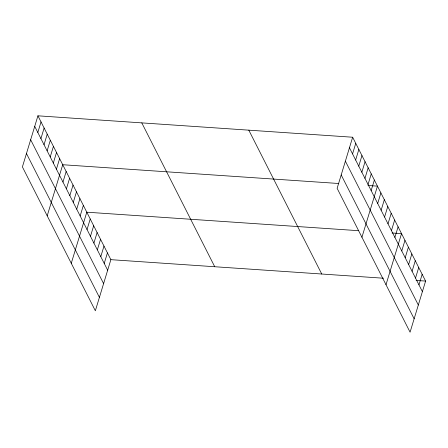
<?xml version="1.0" encoding="UTF-8"?>
<svg xmlns="http://www.w3.org/2000/svg" width="448" height="448" viewBox="0 0 448 448"><rect width="100%" height="100%" fill="white"/><g stroke="black" fill="none" stroke-linecap="round" stroke-linejoin="round"><path stroke-width="0.67" d="M37.929 115.814L22.4 166.919L95.346 310.772L110.869 259.666L37.929 115.814L352.654 137.228L425.6 281.081L410.071 332.186L337.131 188.334L352.654 137.228M37.822 132.479L41.026 121.929M40.919 138.594L44.128 128.038M44.022 144.71L47.225 134.154M47.118 150.819L50.327 140.269M50.221 156.934L53.43 146.384M53.323 163.05L56.526 152.494M56.42 169.165L59.629 158.609M47.202 215.83L62.726 164.724L338.766 183.506M62.961 182.056L66.164 171.506M66.399 188.838L69.602 178.287M69.838 195.619L73.041 185.069M73.276 202.401L76.485 191.85M76.714 209.182L79.923 198.632M80.153 215.964L83.362 205.414M71.271 263.301L86.8 212.195L358.764 230.703M87.03 229.527L90.238 218.977M90.468 236.309L93.677 225.758M93.906 243.09L97.115 232.54M97.345 249.872L100.554 239.322M100.783 256.654L103.992 246.103M104.227 263.435L107.43 252.885M352.554 153.899L355.757 143.343M355.65 160.009L358.859 149.458M358.753 166.124L361.956 155.574M361.85 172.239L365.058 161.683M364.952 178.354L368.155 167.798M368.049 184.464L371.258 173.914M371.151 190.579L374.36 180.023M361.934 237.244L377.457 186.138L367.954 185.494M377.692 203.476L380.895 192.92M381.13 210.258L384.334 199.702M384.569 217.039L387.772 206.483M388.007 223.821L391.21 213.265M391.446 230.602L394.649 220.046M394.884 237.384L398.093 226.828M386.002 284.715L401.531 233.61L392.028 232.966M401.761 250.947L404.97 240.391M405.199 257.729L408.408 247.173M408.638 264.51L411.846 253.954M412.076 271.292L415.285 260.736M415.514 278.074L418.723 267.518M418.953 284.855L422.162 274.299M110.869 259.666L383.51 278.219M416.097 280.437L425.6 281.081M349.451 147.784L422.391 291.637M345.386 161.162L418.326 305.015M341.197 174.95L414.137 318.802M248.797 130.161L321.737 274.014M141.786 122.881L214.732 266.734M34.72 126.37L107.666 270.217M30.654 139.748L103.6 283.601M26.466 153.535L99.411 297.388"/></g></svg>
